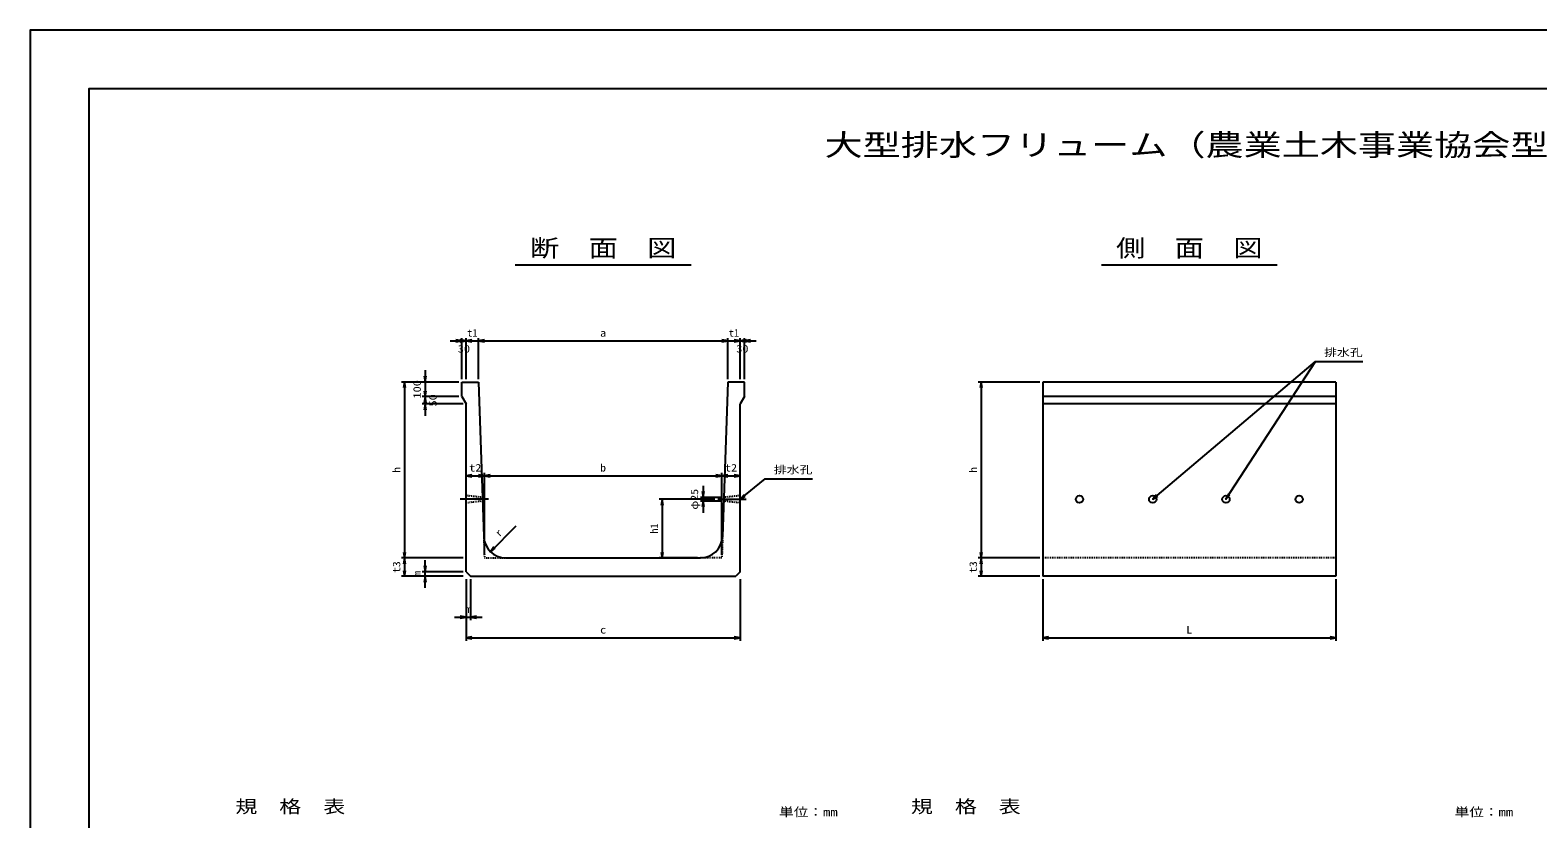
# Model space of a CAD drawing. Units: millimetres at full size. Extents: x 0 to 16820, y 0 to 11880.
# Drawn here: x 0 to 10288, y 6500 to 11880 of the extents above; entities that cross this region are included whole.
import ezdxf
from ezdxf.enums import TextEntityAlignment as Align

# ---------------------------------------------------------------- set-up
doc = ezdxf.new("R2010")
doc.units = ezdxf.units.MM
doc.linetypes.add('CHAIN', pattern=[18.5, 12, -1.5, 3.5, -1.5])
doc.linetypes.add('DASHED_SPACED', pattern=[12, 6, -6])
for name, color, linetype, lineweight in [('0_2', 7, 'Continuous', 25), ('D-BMK', 2, 'CHAIN', 25), ('D-STR-DIM', 7, 'Continuous', 25), ('D-STR-STRn', 1, 'Continuous', 25), ('D-TTL', 2, 'Continuous', 25), ('D-TTL-TXT', 7, 'Continuous', 25)]:
    doc.layers.add(name, color=color, linetype=linetype, lineweight=lineweight)
doc.layers.add('D-MTR', color=7, linetype='Continuous')
doc.styles.add('ＭＳ ゴシック', font='')
doc.styles.get('ＭＳ ゴシック').set_extended_font_data('MS Gothic')

# ---------------------------------------------------------------- blocks, each defined once
blk = doc.blocks.new('open_arrow')
at = {"color": 0, "linetype": 'Continuous', "lineweight": -2}
blk.add_lwpolyline([(7.5, 1.25), (0, 0), (7.5, -1.25)], dxfattribs=at)

msp = doc.modelspace()

# ---------------------------------------------------------------- linework, layer by layer
at = {"layer": '0_2'}
msp.add_line((7660, 8680), (8770, 9620), dxfattribs=at)
for points in [[(8160, 8680), (8770, 9620), (8810, 9620), (9092.944, 9620)], [(4845, 8680), (5015, 8820), (5055, 8820), (5337.944, 8820)]]:
    msp.add_lwpolyline(points, dxfattribs=at)
at = {"layer": 'D-BMK'}
for p, q in [((3126.667, 8680), (2935, 8680)), ((4693.333, 8680), (4885, 8680))]:
    msp.add_line(p, q, dxfattribs=at)
at = {"layer": 'D-STR-DIM'}
for p, q in [((2945, 9500), (2945, 9780)), ((2975, 9500), (2975, 9780)), ((2975, 9500), (2975, 9780)), ((3060, 9500), (3060, 9780)), ((3060, 9500), (3060, 9780)), ((4760, 9500), (4760, 9780)), ((4760, 9500), (4760, 9780)), ((4845, 9500), (4845, 9780)), ((4845, 9500), (4845, 9780)), ((4875, 9500), (4875, 9780)), ((2865, 9760), (3055, 9760)), ((2895, 9760), (3140, 9760)), ((3060, 9760), (4760, 9760)), ((4680, 9760), (4925, 9760)), ((4765, 9760), (4955, 9760)), ((2925, 9480), (2535, 9480)), ((2555, 9480), (2555, 8280)), ((2925, 9480), (2675, 9480)), ((2695, 9560), (2695, 9300)), ((6890, 9480), (6470, 9480)), ((6490, 9480), (6490, 8280)), ((2925, 9380), (2675, 9380)), ((2925, 9380), (2675, 9380)), ((2695, 9460), (2695, 9250)), ((2955, 9330), (2675, 9330)), ((2975, 8300), (2975, 8860)), ((3100, 8300), (3100, 8860)), ((3100, 8300), (3100, 8860)), ((4720, 8300), (4720, 8860)), ((4720, 8300), (4720, 8860)), ((4845, 8300), (4845, 8860)), ((2975, 8840), (3100, 8840)), ((3100, 8840), (4720, 8840)), ((4593.333, 8772.5), (4593.333, 8587.5)), ((4720, 8840), (4845, 8840)), ((4671.756, 8680), (4293.333, 8680)), ((4313.333, 8680), (4313.333, 8280)), ((4713.75, 8692.5), (4573.333, 8692.5)), ((4712.917, 8667.5), (4573.333, 8667.5)), ((3140.799, 8322.182), (3317.576, 8498.958)), ((2955, 8280), (2535, 8280)), ((2955, 8280), (2535, 8280)), ((2555, 8280), (2555, 8155)), ((2695, 8075), (2695, 8265)), ((4554.917, 8280), (4293.333, 8280)), ((6890, 8280), (6470, 8280)), ((6890, 8280), (6470, 8280)), ((6490, 8280), (6490, 8155)), ((2955, 8155), (2535, 8155)), ((2955, 8185), (2675, 8185)), ((2955, 8155), (2675, 8155)), ((2975, 8135), (2975, 7715)), ((2975, 8135), (2975, 7855)), ((3005, 8135), (3005, 7855)), ((4845, 8135), (4845, 7715)), ((6890, 8155), (6470, 8155)), ((6910, 8135), (6910, 7715)), ((8910, 8135), (8910, 7715)), ((2895, 7875), (3085, 7875)), ((2975, 7735), (4845, 7735)), ((6910, 7735), (8910, 7735))]:
    msp.add_line(p, q, dxfattribs=at)
at = {"layer": 'D-STR-STRn'}
for p, q in [((2945, 9480), (3060, 9480)), ((2945, 9380), (2945, 9480)), ((3060, 9480), (3095.167, 8425.003)), ((4760, 9480), (4724.833, 8425.003)), ((4875, 9480), (4760, 9480)), ((4875, 9380), (4875, 9480)), ((8910, 9480), (6910, 9480)), ((6910, 9480), (6910, 8155)), ((8910, 9480), (8910, 8155)), ((2945, 9380), (2975, 9330)), ((4875, 9380), (4845, 9330)), ((8910, 9380), (6910, 9380)), ((2975, 8185), (2975, 9330)), ((4845, 8185), (4845, 9330)), ((8910, 9330), (6910, 9330)), ((3245.083, 8280), (4574.917, 8280)), ((2975, 8185), (3005, 8155)), ((3005, 8155), (4815, 8155)), ((4845, 8185), (4815, 8155)), ((8910, 8155), (6910, 8155))]:
    msp.add_line(p, q, dxfattribs=at)
at = {"layer": 'D-STR-STRn', "color": 2, "linetype": 'DASHED_SPACED'}
for p, q in [((3086.25, 8692.5), (2975, 8705)), ((3087.083, 8667.5), (2975, 8655)), ((4845, 8655), (4732.917, 8667.5)), ((4845, 8705), (4733.75, 8692.5)), ((3095.167, 8425.003), (3100, 8280)), ((4724.833, 8425.003), (4720, 8280)), ((3100, 8280), (3245.083, 8280)), ((4720, 8280), (4574.917, 8280))]:
    msp.add_line(p, q, dxfattribs=at)
at = {"layer": 'D-STR-STRn', "linetype": 'DASHED_SPACED'}
msp.add_line((8910, 8280), (6910, 8280), dxfattribs=at)
at = {"layer": 'D-STR-STRn'}
for centre in [(7160, 8680), (7660, 8680), (8160, 8680), (8660, 8680)]:
    msp.add_circle(centre, 25, dxfattribs=at)
for centre, start, end in [((3245.083, 8430), 181.90915, 270), ((4574.917, 8430), 270, 358.09085)]:
    msp.add_arc(centre, 150, start, end, dxfattribs=at)
at = {"layer": 'D-TTL'}
for points in [[(0, 0), (16820, 0), (16820, 11880), (0, 11880)], [(400, 400), (16420, 400), (16420, 11480), (400, 11480)]]:
    msp.add_lwpolyline(points, close=True, dxfattribs=at)
at = {"layer": 'D-TTL-TXT'}
for p, q in [((3310, 10280), (4510, 10280)), ((7310, 10280), (8510, 10280))]:
    msp.add_line(p, q, dxfattribs=at)

# ---------------------------------------------------------------- block references
at = {"layer": '0_2', "xscale": 5.33, "yscale": 5.33}
for p, rotation in [((4845, 8680), 39.5), ((7660, 8680), 40.3), ((8160, 8680), 57)]:
    msp.add_blockref('open_arrow', p, dxfattribs=dict(at, rotation=rotation))
at = {"layer": 'D-STR-DIM', "xscale": 5.33, "yscale": 5.33}
for p, rotation in [((2945, 9760), 180), ((2975, 9760), 180), ((4760, 9760), 180), ((4760, 9760), 180), ((4845, 9760), 180), ((2555, 9480), 270), ((2695, 9480), 90), ((6490, 9480), 270), ((2695, 9380), 90), ((2695, 9380), 270), ((2695, 9330), 270), ((3100, 8840), 180), ((4720, 8840), 180), ((4845, 8840), 180), ((4313.333, 8680), 270), ((4593.333, 8692.5), 90), ((4593.333, 8667.5), 270), ((3140.799, 8322.182), 45), ((2555, 8280), 90), ((2555, 8280), 270), ((4313.333, 8280), 90), ((6490, 8280), 90), ((6490, 8280), 270), ((2555, 8155), 90), ((2695, 8185), 90), ((2695, 8155), 270), ((6490, 8155), 90), ((2975, 7875), 180), ((4845, 7735), 180), ((8910, 7735), 180)]:
    msp.add_blockref('open_arrow', p, dxfattribs=dict(at, rotation=rotation))
for p in [(2975, 9760), (3060, 9760), (3060, 9760), (4845, 9760), (4875, 9760), (2975, 8840), (3100, 8840), (4720, 8840), (3005, 7875), (2975, 7735), (6910, 7735)]:
    msp.add_blockref('open_arrow', p, dxfattribs=at)

# ---------------------------------------------------------------- texts
at = {"layer": '0_2', "style": 'ＭＳ ゴシック', "width": 1.25}
for p in [(8830, 9640), (5075, 8840)]:
    msp.add_text('排水孔', height=51.32, dxfattribs=at).set_placement(p, align=Align.BOTTOM_LEFT)
at = {"layer": 'D-MTR', "style": 'ＭＳ ゴシック', "width": 1.25}
for p in [(1400, 6514), (6010, 6514)]:
    msp.add_text('規\u3000格\u3000表', height=87.98, dxfattribs=at).set_placement(p, align=Align.BOTTOM_LEFT)
for p in [(5510, 6499.333), (10120, 6499.333)]:
    msp.add_text('単位：mm', height=58.65, dxfattribs=at).set_placement(p, align=Align.BOTTOM_RIGHT)
at = {"layer": 'D-STR-DIM', "style": 'ＭＳ ゴシック'}
for p in [(3017.5, 9815), (4802.5, 9815)]:
    msp.add_text('t1', height=51.32, dxfattribs=at).set_placement(p, align=Align.MIDDLE_CENTER)
for s, width, p in [('a', 1.2, (3910, 9815)), ('30', 1.2, (2960, 9706.489)), ('30', 1.2, (4860, 9706.85)), ('t2', 1.2, (3037.5, 8895)), ('b', 1.15, (3910, 8895)), ('t2', 1.2, (4782.5, 8895)), ('m', 1.25, (2990, 7930)), ('c', 1.2, (3910, 7790)), ('L', 1.2, (7910, 7790))]:
    msp.add_text(s, height=51.32, dxfattribs=dict(at, width=width)).set_placement(p, align=Align.MIDDLE_CENTER)
for s, width, p in [('100', 1.2, (2640, 9430)), ('50', 1.2, (2748.136, 9355)), ('h', 1.15, (2500, 8880)), ('h', 1.15, (6435, 8880)), ('φ25', 1.15, (4532.648, 8680)), ('t3', 1.15, (2500, 8217.5)), ('t3', 1.15, (6435, 8217.5)), ('m', 1.25, (2640, 8170))]:
    msp.add_text(s, height=51.32, rotation=90, dxfattribs=dict(at, width=width)).set_placement(p, align=Align.MIDDLE_CENTER)
msp.add_text('r', height=51.32, rotation=45, dxfattribs=at).set_placement((3215.094, 8411.562), align=Align.BOTTOM_LEFT)
msp.add_text('h1', height=51.32, rotation=90, dxfattribs=at).set_placement((4258.333, 8480), align=Align.MIDDLE_CENTER)
at = {"layer": 'D-TTL-TXT', "style": 'ＭＳ ゴシック'}
for s, height, width, p in [('大型排水フリューム（農業土木事業協会型）\u3000NO.1', 146.6, 1.3, (8410, 10980)), ('断\u3000面\u3000図', 117.3, 1.25, (3910, 10300)), ('側\u3000面\u3000図', 117.3, 1.25, (7910, 10300))]:
    msp.add_text(s, height=height, dxfattribs=dict(at, width=width)).set_placement(p, align=Align.BOTTOM_CENTER)

doc.saveas('drawing.dxf')
